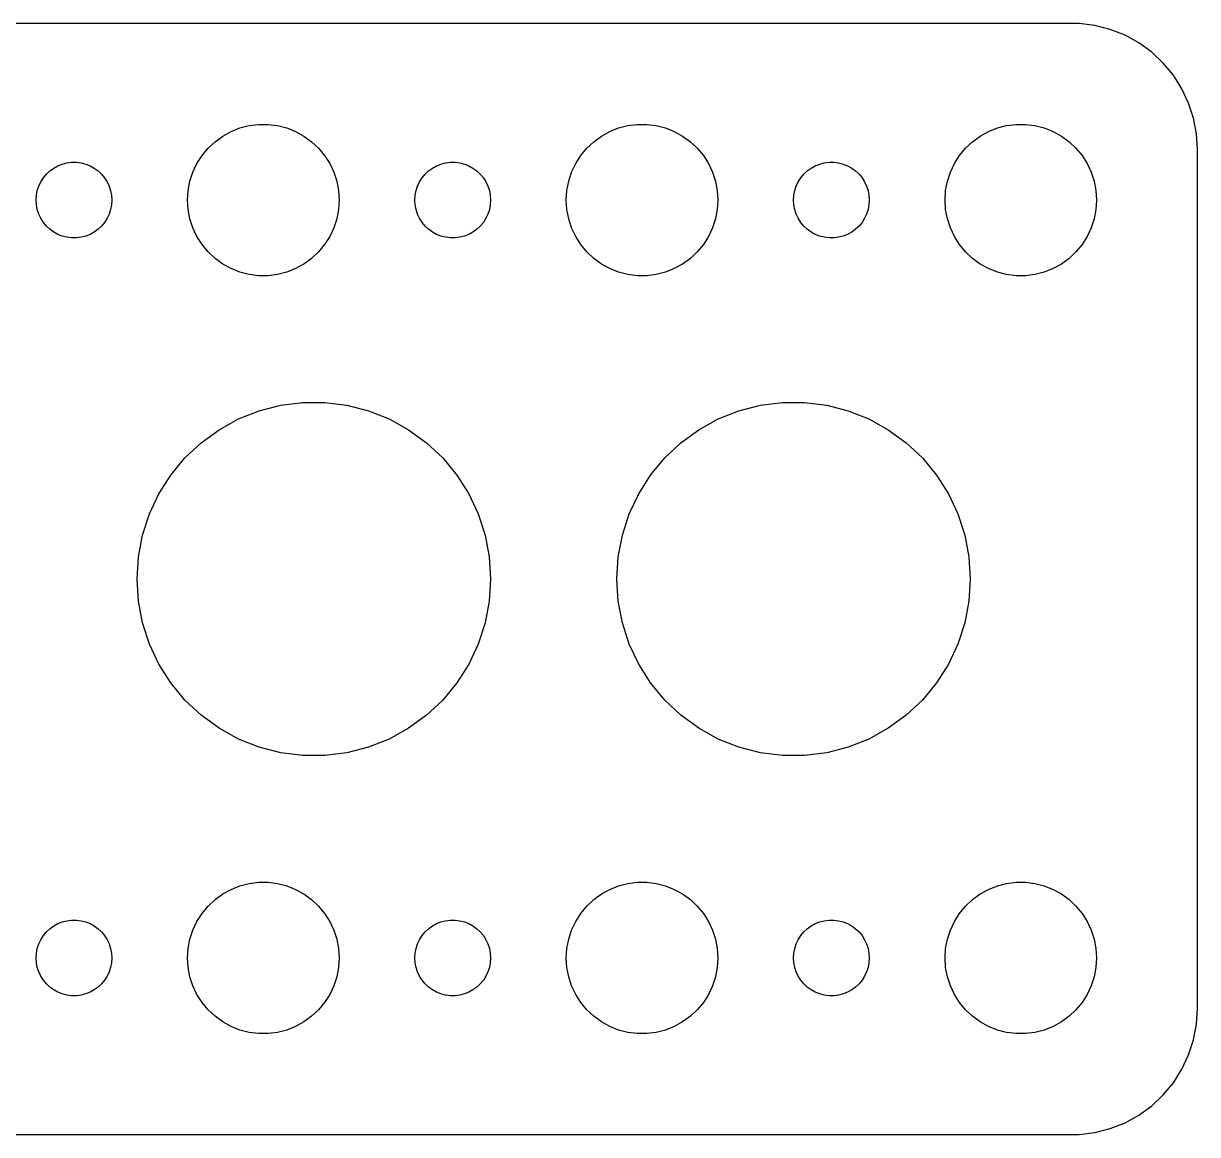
# Model space of a CAD drawing. Header units: metres. Extents: x -44.5 to 44.5, y -22 to 22.
# Drawn here: x -2 to 44.5, y -21.99 to 21.99 of the extents above; entities that cross this region are included whole.
import ezdxf

# ---------------------------------------------------------------- set-up
doc = ezdxf.new("R2010")
doc.units = ezdxf.units.M

msp = doc.modelspace()

# ---------------------------------------------------------------- linework, layer by layer
for p, q in [((39.8139, 21.9901), (-39.8139, 21.9901)), ((40.4369, 21.9114), (39.8139, 21.9901)), ((41.0451, 21.7553), (40.4369, 21.9114)), ((41.6289, 21.5241), (41.0451, 21.7553)), ((42.1791, 21.2216), (41.6289, 21.5241)), ((42.6871, 20.8526), (42.1791, 21.2216)), ((43.1448, 20.4227), (42.6871, 20.8526)), ((43.5451, 19.9389), (43.1448, 20.4227)), ((43.8815, 19.4088), (43.5451, 19.9389)), ((44.1489, 18.8406), (43.8815, 19.4088)), ((44.3429, 18.2434), (44.1489, 18.8406)), ((44.4606, 17.6267), (44.3429, 18.2434)), ((5.89252, 17.533), (6.22266, 17.7145)), ((6.22266, 17.7145), (6.57294, 17.8532)), ((6.57294, 17.8532), (6.93785, 17.9469)), ((6.93785, 17.9469), (7.31161, 17.9941)), ((7.31161, 17.9941), (7.68837, 17.9941)), ((7.68837, 17.9941), (8.06213, 17.9469)), ((8.06213, 17.9469), (8.42705, 17.8532)), ((8.42705, 17.8532), (8.77733, 17.7145)), ((8.77733, 17.7145), (9.10747, 17.533)), ((20.8925, 17.533), (21.2227, 17.7145)), ((21.2227, 17.7145), (21.5729, 17.8532)), ((21.5729, 17.8532), (21.9379, 17.9469)), ((21.9379, 17.9469), (22.3116, 17.9941)), ((22.3116, 17.9941), (22.6884, 17.9941)), ((22.6884, 17.9941), (23.0621, 17.9469)), ((23.0621, 17.9469), (23.427, 17.8532)), ((23.427, 17.8532), (23.7773, 17.7145)), ((23.7773, 17.7145), (24.1075, 17.533)), ((35.8925, 17.533), (36.2227, 17.7145)), ((36.2227, 17.7145), (36.5729, 17.8532)), ((36.5729, 17.8532), (36.9379, 17.9469)), ((36.9379, 17.9469), (37.3116, 17.9941)), ((37.3116, 17.9941), (37.6884, 17.9941)), ((37.6884, 17.9941), (38.0621, 17.9469)), ((38.0621, 17.9469), (38.427, 17.8532)), ((38.427, 17.8532), (38.7773, 17.7145)), ((38.7773, 17.7145), (39.1075, 17.533)), ((5.31308, 17.0536), (5.58772, 17.3115)), ((5.58772, 17.3115), (5.89252, 17.533)), ((9.10747, 17.533), (9.41226, 17.3115)), ((9.41226, 17.3115), (9.6869, 17.0536)), ((20.3131, 17.0536), (20.5877, 17.3115)), ((20.5877, 17.3115), (20.8925, 17.533)), ((24.1075, 17.533), (24.4123, 17.3115)), ((24.4123, 17.3115), (24.6869, 17.0536)), ((35.3131, 17.0536), (35.5877, 17.3115)), ((35.5877, 17.3115), (35.8925, 17.533)), ((39.1075, 17.533), (39.4123, 17.3115)), ((39.4123, 17.3115), (39.6869, 17.0536)), ((44.5, 17), (44.4606, 17.6267)), ((4.87108, 16.4453), (5.07294, 16.7634)), ((5.07294, 16.7634), (5.31308, 17.0536)), ((9.6869, 17.0536), (9.92705, 16.7634)), ((9.92705, 16.7634), (10.1289, 16.4453)), ((19.8711, 16.4453), (20.0729, 16.7634)), ((20.0729, 16.7634), (20.3131, 17.0536)), ((24.6869, 17.0536), (24.927, 16.7634)), ((24.927, 16.7634), (25.1289, 16.4453)), ((34.8711, 16.4453), (35.0729, 16.7634)), ((35.0729, 16.7634), (35.3131, 17.0536)), ((39.6869, 17.0536), (39.927, 16.7634)), ((39.927, 16.7634), (40.1289, 16.4453)), ((44.5, -17), (44.5, 17)), ((-0.803726, 16.2665), (-0.638657, 16.3572)), ((-0.638657, 16.3572), (-0.463516, 16.4266)), ((-0.463516, 16.4266), (-0.281067, 16.4734)), ((-0.281067, 16.4734), (-0.094177, 16.497)), ((-0.094177, 16.497), (0.094177, 16.497)), ((0.094177, 16.497), (0.281067, 16.4734)), ((0.281067, 16.4734), (0.463516, 16.4266)), ((0.463516, 16.4266), (0.638657, 16.3572)), ((0.638657, 16.3572), (0.803726, 16.2665)), ((4.71066, 16.1044), (4.87108, 16.4453)), ((10.1289, 16.4453), (10.2893, 16.1044)), ((14.1963, 16.2665), (14.3613, 16.3572)), ((14.3613, 16.3572), (14.5365, 16.4266)), ((14.5365, 16.4266), (14.7189, 16.4734)), ((14.7189, 16.4734), (14.9058, 16.497)), ((14.9058, 16.497), (15.0942, 16.497)), ((15.0942, 16.497), (15.2811, 16.4734)), ((15.2811, 16.4734), (15.4635, 16.4266)), ((15.4635, 16.4266), (15.6387, 16.3572)), ((15.6387, 16.3572), (15.8037, 16.2665)), ((19.7107, 16.1044), (19.8711, 16.4453)), ((25.1289, 16.4453), (25.2893, 16.1044)), ((29.1963, 16.2665), (29.3613, 16.3572)), ((29.3613, 16.3572), (29.5365, 16.4266)), ((29.5365, 16.4266), (29.7189, 16.4734)), ((29.7189, 16.4734), (29.9058, 16.497)), ((29.9058, 16.497), (30.0942, 16.497)), ((30.0942, 16.497), (30.2811, 16.4734)), ((30.2811, 16.4734), (30.4635, 16.4266)), ((30.4635, 16.4266), (30.6387, 16.3572)), ((30.6387, 16.3572), (30.8037, 16.2665)), ((34.7107, 16.1044), (34.8711, 16.4453)), ((40.1289, 16.4453), (40.2893, 16.1044)), ((-1.31445, 15.7226), (-1.21352, 15.8817)), ((-1.21352, 15.8817), (-1.09344, 16.0268)), ((-1.09344, 16.0268), (-0.956131, 16.1558)), ((-0.956131, 16.1558), (-0.803726, 16.2665)), ((0.803726, 16.2665), (0.956131, 16.1558)), ((0.956131, 16.1558), (1.09344, 16.0268)), ((1.09344, 16.0268), (1.21352, 15.8817)), ((1.21352, 15.8817), (1.31445, 15.7226)), ((4.59424, 15.7461), (4.71066, 16.1044)), ((10.2893, 16.1044), (10.4057, 15.7461)), ((13.6855, 15.7226), (13.7865, 15.8817)), ((13.7865, 15.8817), (13.9065, 16.0268)), ((13.9065, 16.0268), (14.0439, 16.1558)), ((14.0439, 16.1558), (14.1963, 16.2665)), ((15.8037, 16.2665), (15.9561, 16.1558)), ((15.9561, 16.1558), (16.0934, 16.0268)), ((16.0934, 16.0268), (16.2135, 15.8817)), ((16.2135, 15.8817), (16.3145, 15.7226)), ((19.5942, 15.7461), (19.7107, 16.1044)), ((25.2893, 16.1044), (25.4057, 15.7461)), ((28.6855, 15.7226), (28.7865, 15.8817)), ((28.7865, 15.8817), (28.9065, 16.0268)), ((28.9065, 16.0268), (29.0439, 16.1558)), ((29.0439, 16.1558), (29.1963, 16.2665)), ((30.8037, 16.2665), (30.9561, 16.1558)), ((30.9561, 16.1558), (31.0934, 16.0268)), ((31.0934, 16.0268), (31.2135, 15.8817)), ((31.2135, 15.8817), (31.3145, 15.7226)), ((34.5942, 15.7461), (34.7107, 16.1044)), ((40.2893, 16.1044), (40.4057, 15.7461)), ((-1.48816, 15.188), (-1.45287, 15.373)), ((-1.45287, 15.373), (-1.39465, 15.5522)), ((-1.39465, 15.5522), (-1.31445, 15.7226)), ((1.31445, 15.7226), (1.39465, 15.5522)), ((1.39465, 15.5522), (1.45287, 15.373)), ((1.45287, 15.373), (1.48816, 15.188)), ((4.5, 15), (4.52365, 15.376)), ((4.52365, 15.376), (4.59424, 15.7461)), ((10.4057, 15.7461), (10.4763, 15.376)), ((10.4763, 15.376), (10.5, 15)), ((13.5118, 15.188), (13.5471, 15.373)), ((13.5471, 15.373), (13.6053, 15.5522)), ((13.6053, 15.5522), (13.6855, 15.7226)), ((16.3145, 15.7226), (16.3947, 15.5522)), ((16.3947, 15.5522), (16.4529, 15.373)), ((16.4529, 15.373), (16.4882, 15.188)), ((19.5, 15), (19.5237, 15.376)), ((19.5237, 15.376), (19.5942, 15.7461)), ((25.4057, 15.7461), (25.4763, 15.376)), ((25.4763, 15.376), (25.5, 15)), ((28.5118, 15.188), (28.5471, 15.373)), ((28.5471, 15.373), (28.6053, 15.5522)), ((28.6053, 15.5522), (28.6855, 15.7226)), ((31.3145, 15.7226), (31.3947, 15.5522)), ((31.3947, 15.5522), (31.4529, 15.373)), ((31.4529, 15.373), (31.4882, 15.188)), ((34.5, 15), (34.5237, 15.376)), ((34.5237, 15.376), (34.5942, 15.7461)), ((40.4057, 15.7461), (40.4763, 15.376)), ((40.4763, 15.376), (40.5, 15)), ((-1.5, 15), (-1.48816, 15.188)), ((-1.48816, 14.812), (-1.5, 15)), ((1.48816, 15.188), (1.5, 15)), ((1.5, 15), (1.48816, 14.812)), ((4.52365, 14.624), (4.5, 15)), ((10.5, 15), (10.4763, 14.624)), ((13.5, 15), (13.5118, 15.188)), ((13.5118, 14.812), (13.5, 15)), ((16.4882, 15.188), (16.5, 15)), ((16.5, 15), (16.4882, 14.812)), ((19.5237, 14.624), (19.5, 15)), ((25.5, 15), (25.4763, 14.624)), ((28.5, 15), (28.5118, 15.188)), ((28.5118, 14.812), (28.5, 15)), ((31.4882, 15.188), (31.5, 15)), ((31.5, 15), (31.4882, 14.812)), ((34.5237, 14.624), (34.5, 15)), ((40.5, 15), (40.4763, 14.624)), ((-1.45287, 14.627), (-1.48816, 14.812)), ((-1.39465, 14.4478), (-1.45287, 14.627)), ((-1.31445, 14.2774), (-1.39465, 14.4478)), ((1.39465, 14.4478), (1.31445, 14.2774)), ((1.45287, 14.627), (1.39465, 14.4478)), ((1.48816, 14.812), (1.45287, 14.627)), ((4.59424, 14.2539), (4.52365, 14.624)), ((10.4763, 14.624), (10.4057, 14.2539)), ((13.5471, 14.627), (13.5118, 14.812)), ((13.6053, 14.4478), (13.5471, 14.627)), ((13.6855, 14.2774), (13.6053, 14.4478)), ((16.3947, 14.4478), (16.3145, 14.2774)), ((16.4529, 14.627), (16.3947, 14.4478)), ((16.4882, 14.812), (16.4529, 14.627)), ((19.5942, 14.2539), (19.5237, 14.624)), ((25.4763, 14.624), (25.4057, 14.2539)), ((28.5471, 14.627), (28.5118, 14.812)), ((28.6053, 14.4478), (28.5471, 14.627)), ((28.6855, 14.2774), (28.6053, 14.4478)), ((31.3947, 14.4478), (31.3145, 14.2774)), ((31.4529, 14.627), (31.3947, 14.4478)), ((31.4882, 14.812), (31.4529, 14.627)), ((34.5942, 14.2539), (34.5237, 14.624)), ((40.4763, 14.624), (40.4057, 14.2539)), ((-1.21352, 14.1183), (-1.31445, 14.2774)), ((-1.09344, 13.9732), (-1.21352, 14.1183)), ((-0.956131, 13.8442), (-1.09344, 13.9732)), ((1.09344, 13.9732), (0.956131, 13.8442)), ((1.21352, 14.1183), (1.09344, 13.9732)), ((1.31445, 14.2774), (1.21352, 14.1183)), ((4.71066, 13.8956), (4.59424, 14.2539)), ((10.4057, 14.2539), (10.2893, 13.8956)), ((13.7865, 14.1183), (13.6855, 14.2774)), ((13.9065, 13.9732), (13.7865, 14.1183)), ((14.0439, 13.8442), (13.9065, 13.9732)), ((16.0934, 13.9732), (15.9561, 13.8442)), ((16.2135, 14.1183), (16.0934, 13.9732)), ((16.3145, 14.2774), (16.2135, 14.1183)), ((19.7107, 13.8956), (19.5942, 14.2539)), ((25.4057, 14.2539), (25.2893, 13.8956)), ((28.7865, 14.1183), (28.6855, 14.2774)), ((28.9065, 13.9732), (28.7865, 14.1183)), ((29.0439, 13.8442), (28.9065, 13.9732)), ((31.0934, 13.9732), (30.9561, 13.8442)), ((31.2135, 14.1183), (31.0934, 13.9732)), ((31.3145, 14.2774), (31.2135, 14.1183)), ((34.7107, 13.8956), (34.5942, 14.2539)), ((40.4057, 14.2539), (40.2893, 13.8956)), ((-0.803726, 13.7335), (-0.956131, 13.8442)), ((-0.638657, 13.6427), (-0.803726, 13.7335)), ((-0.463516, 13.5734), (-0.638657, 13.6427)), ((-0.281067, 13.5266), (-0.463516, 13.5734)), ((-0.094177, 13.5029), (-0.281067, 13.5266)), ((0.094177, 13.5029), (-0.094177, 13.5029)), ((0.281067, 13.5266), (0.094177, 13.5029)), ((0.463516, 13.5734), (0.281067, 13.5266)), ((0.638657, 13.6427), (0.463516, 13.5734)), ((0.803726, 13.7335), (0.638657, 13.6427)), ((0.956131, 13.8442), (0.803726, 13.7335)), ((4.87108, 13.5547), (4.71066, 13.8956)), ((5.07294, 13.2366), (4.87108, 13.5547)), ((10.1289, 13.5547), (9.92705, 13.2366)), ((10.2893, 13.8956), (10.1289, 13.5547)), ((14.1963, 13.7335), (14.0439, 13.8442)), ((14.3613, 13.6427), (14.1963, 13.7335)), ((14.5365, 13.5734), (14.3613, 13.6427)), ((14.7189, 13.5266), (14.5365, 13.5734)), ((14.9058, 13.5029), (14.7189, 13.5266)), ((15.0942, 13.5029), (14.9058, 13.5029)), ((15.2811, 13.5266), (15.0942, 13.5029)), ((15.4635, 13.5734), (15.2811, 13.5266)), ((15.6387, 13.6427), (15.4635, 13.5734)), ((15.8037, 13.7335), (15.6387, 13.6427)), ((15.9561, 13.8442), (15.8037, 13.7335)), ((19.8711, 13.5547), (19.7107, 13.8956)), ((20.0729, 13.2366), (19.8711, 13.5547)), ((25.1289, 13.5547), (24.927, 13.2366)), ((25.2893, 13.8956), (25.1289, 13.5547)), ((29.1963, 13.7335), (29.0439, 13.8442)), ((29.3613, 13.6427), (29.1963, 13.7335)), ((29.5365, 13.5734), (29.3613, 13.6427)), ((29.7189, 13.5266), (29.5365, 13.5734)), ((29.9058, 13.5029), (29.7189, 13.5266)), ((30.0942, 13.5029), (29.9058, 13.5029)), ((30.2811, 13.5266), (30.0942, 13.5029)), ((30.4635, 13.5734), (30.2811, 13.5266)), ((30.6387, 13.6427), (30.4635, 13.5734)), ((30.8037, 13.7335), (30.6387, 13.6427)), ((30.9561, 13.8442), (30.8037, 13.7335)), ((34.8711, 13.5547), (34.7107, 13.8956)), ((35.0729, 13.2366), (34.8711, 13.5547)), ((40.1289, 13.5547), (39.927, 13.2366)), ((40.2893, 13.8956), (40.1289, 13.5547)), ((5.31308, 12.9464), (5.07294, 13.2366)), ((9.92705, 13.2366), (9.6869, 12.9464)), ((20.3131, 12.9464), (20.0729, 13.2366)), ((24.927, 13.2366), (24.6869, 12.9464)), ((35.3131, 12.9464), (35.0729, 13.2366)), ((39.927, 13.2366), (39.6869, 12.9464)), ((5.58772, 12.6884), (5.31308, 12.9464)), ((5.89252, 12.467), (5.58772, 12.6884)), ((9.41226, 12.6884), (9.10747, 12.467)), ((9.6869, 12.9464), (9.41226, 12.6884)), ((20.5877, 12.6884), (20.3131, 12.9464)), ((20.8925, 12.467), (20.5877, 12.6884)), ((24.4123, 12.6884), (24.1075, 12.467)), ((24.6869, 12.9464), (24.4123, 12.6884)), ((35.5877, 12.6884), (35.3131, 12.9464)), ((35.8925, 12.467), (35.5877, 12.6884)), ((39.4123, 12.6884), (39.1075, 12.467)), ((39.6869, 12.9464), (39.4123, 12.6884)), ((6.22266, 12.2855), (5.89252, 12.467)), ((6.57294, 12.1468), (6.22266, 12.2855)), ((6.93785, 12.0531), (6.57294, 12.1468)), ((8.42705, 12.1468), (8.06213, 12.0531)), ((8.77733, 12.2855), (8.42705, 12.1468)), ((9.10747, 12.467), (8.77733, 12.2855)), ((21.2227, 12.2855), (20.8925, 12.467)), ((21.5729, 12.1468), (21.2227, 12.2855)), ((21.9379, 12.0531), (21.5729, 12.1468)), ((23.427, 12.1468), (23.0621, 12.0531)), ((23.7773, 12.2855), (23.427, 12.1468)), ((24.1075, 12.467), (23.7773, 12.2855)), ((36.2227, 12.2855), (35.8925, 12.467)), ((36.5729, 12.1468), (36.2227, 12.2855)), ((36.9379, 12.0531), (36.5729, 12.1468)), ((38.427, 12.1468), (38.0621, 12.0531)), ((38.7773, 12.2855), (38.427, 12.1468)), ((39.1075, 12.467), (38.7773, 12.2855)), ((7.31161, 12.0059), (6.93785, 12.0531)), ((7.68837, 12.0059), (7.31161, 12.0059)), ((8.06213, 12.0531), (7.68837, 12.0059)), ((22.3116, 12.0059), (21.9379, 12.0531)), ((22.6884, 12.0059), (22.3116, 12.0059)), ((23.0621, 12.0531), (22.6884, 12.0059)), ((37.3116, 12.0059), (36.9379, 12.0531)), ((37.6884, 12.0059), (37.3116, 12.0059)), ((38.0621, 12.0531), (37.6884, 12.0059)), ((8.18832, 6.87601), (9.06046, 6.98618)), ((9.06046, 6.98618), (9.93953, 6.98618)), ((9.93953, 6.98618), (10.8117, 6.87601)), ((27.1883, 6.87601), (28.0605, 6.98618)), ((28.0605, 6.98618), (28.9395, 6.98618)), ((28.9395, 6.98618), (29.8117, 6.87601)), ((6.51953, 6.33379), (7.33687, 6.65739)), ((7.33687, 6.65739), (8.18832, 6.87601)), ((10.8117, 6.87601), (11.6631, 6.65739)), ((11.6631, 6.65739), (12.4805, 6.33379)), ((25.5195, 6.33379), (26.3369, 6.65739)), ((26.3369, 6.65739), (27.1883, 6.87601)), ((29.8117, 6.87601), (30.6631, 6.65739)), ((30.6631, 6.65739), (31.4805, 6.33379)), ((5.74921, 5.91029), (6.51953, 6.33379)), ((12.4805, 6.33379), (13.2508, 5.91029)), ((24.7492, 5.91029), (25.5195, 6.33379)), ((31.4805, 6.33379), (32.2508, 5.91029)), ((5.03802, 5.39359), (5.74921, 5.91029)), ((13.2508, 5.91029), (13.962, 5.39359)), ((24.038, 5.39359), (24.7492, 5.91029)), ((32.2508, 5.91029), (32.962, 5.39359)), ((4.39722, 4.79182), (5.03802, 5.39359)), ((13.962, 5.39359), (14.6028, 4.79182)), ((23.3972, 4.79182), (24.038, 5.39359)), ((32.962, 5.39359), (33.6028, 4.79182)), ((3.83687, 4.11449), (4.39722, 4.79182)), ((14.6028, 4.79182), (15.1631, 4.11449)), ((22.8369, 4.11449), (23.3972, 4.79182)), ((33.6028, 4.79182), (34.1631, 4.11449)), ((3.36584, 3.37227), (3.83687, 4.11449)), ((15.1631, 4.11449), (15.6341, 3.37227)), ((22.3658, 3.37227), (22.8369, 4.11449)), ((34.1631, 4.11449), (34.6341, 3.37227)), ((2.99156, 2.57686), (3.36584, 3.37227)), ((15.6341, 3.37227), (16.0084, 2.57686)), ((21.9916, 2.57686), (22.3658, 3.37227)), ((34.6341, 3.37227), (35.0084, 2.57686)), ((2.71991, 1.74081), (2.99156, 2.57686)), ((16.0084, 2.57686), (16.2801, 1.74081)), ((21.7199, 1.74081), (21.9916, 2.57686)), ((35.0084, 2.57686), (35.2801, 1.74081)), ((2.55519, 0.877319), (2.71991, 1.74081)), ((16.2801, 1.74081), (16.4448, 0.877319)), ((21.5552, 0.877319), (21.7199, 1.74081)), ((35.2801, 1.74081), (35.4448, 0.877319)), ((2.5, 0), (2.55519, 0.877319)), ((16.4448, 0.877319), (16.5, 0)), ((21.5, 0), (21.5552, 0.877319)), ((35.4448, 0.877319), (35.5, 0)), ((2.55519, -0.877319), (2.5, 0)), ((16.5, 0), (16.4448, -0.877319)), ((21.5552, -0.877319), (21.5, 0)), ((35.5, 0), (35.4448, -0.877319)), ((2.71991, -1.74081), (2.55519, -0.877319)), ((16.4448, -0.877319), (16.2801, -1.74081)), ((21.7199, -1.74081), (21.5552, -0.877319)), ((35.4448, -0.877319), (35.2801, -1.74081)), ((2.99156, -2.57686), (2.71991, -1.74081)), ((16.2801, -1.74081), (16.0084, -2.57686)), ((21.9916, -2.57686), (21.7199, -1.74081)), ((35.2801, -1.74081), (35.0084, -2.57686)), ((3.36584, -3.37227), (2.99156, -2.57686)), ((16.0084, -2.57686), (15.6341, -3.37227)), ((22.3658, -3.37227), (21.9916, -2.57686)), ((35.0084, -2.57686), (34.6341, -3.37227)), ((3.83687, -4.11449), (3.36584, -3.37227)), ((15.6341, -3.37227), (15.1631, -4.11449)), ((22.8369, -4.11449), (22.3658, -3.37227)), ((34.6341, -3.37227), (34.1631, -4.11449)), ((4.39722, -4.79182), (3.83687, -4.11449)), ((15.1631, -4.11449), (14.6028, -4.79182)), ((23.3972, -4.79182), (22.8369, -4.11449)), ((34.1631, -4.11449), (33.6028, -4.79182)), ((5.03802, -5.39359), (4.39722, -4.79182)), ((14.6028, -4.79182), (13.962, -5.39359)), ((24.038, -5.39359), (23.3972, -4.79182)), ((33.6028, -4.79182), (32.962, -5.39359)), ((5.74921, -5.91029), (5.03802, -5.39359)), ((13.962, -5.39359), (13.2508, -5.91029)), ((24.7492, -5.91029), (24.038, -5.39359)), ((32.962, -5.39359), (32.2508, -5.91029)), ((6.51953, -6.33379), (5.74921, -5.91029)), ((13.2508, -5.91029), (12.4805, -6.33379)), ((25.5195, -6.33379), (24.7492, -5.91029)), ((32.2508, -5.91029), (31.4805, -6.33379)), ((7.33687, -6.65739), (6.51953, -6.33379)), ((12.4805, -6.33379), (11.6631, -6.65739)), ((26.3369, -6.65739), (25.5195, -6.33379)), ((31.4805, -6.33379), (30.6631, -6.65739)), ((8.18832, -6.87601), (7.33687, -6.65739)), ((9.06046, -6.98618), (8.18832, -6.87601)), ((10.8117, -6.87601), (9.93953, -6.98618)), ((11.6631, -6.65739), (10.8117, -6.87601)), ((27.1883, -6.87601), (26.3369, -6.65739)), ((28.0605, -6.98618), (27.1883, -6.87601)), ((29.8117, -6.87601), (28.9395, -6.98618)), ((30.6631, -6.65739), (29.8117, -6.87601)), ((9.93953, -6.98618), (9.06046, -6.98618)), ((28.9395, -6.98618), (28.0605, -6.98618)), ((6.57294, -12.1468), (6.93785, -12.0531)), ((6.93785, -12.0531), (7.31161, -12.0059)), ((7.31161, -12.0059), (7.68837, -12.0059)), ((7.68837, -12.0059), (8.06213, -12.0531)), ((8.06213, -12.0531), (8.42705, -12.1468)), ((21.5729, -12.1468), (21.9379, -12.0531)), ((21.9379, -12.0531), (22.3116, -12.0059)), ((22.3116, -12.0059), (22.6884, -12.0059)), ((22.6884, -12.0059), (23.0621, -12.0531)), ((23.0621, -12.0531), (23.427, -12.1468)), ((36.5729, -12.1468), (36.9379, -12.0531)), ((36.9379, -12.0531), (37.3116, -12.0059)), ((37.3116, -12.0059), (37.6884, -12.0059)), ((37.6884, -12.0059), (38.0621, -12.0531)), ((38.0621, -12.0531), (38.427, -12.1468)), ((5.58772, -12.6884), (5.89252, -12.467)), ((5.89252, -12.467), (6.22266, -12.2855)), ((6.22266, -12.2855), (6.57294, -12.1468)), ((8.42705, -12.1468), (8.77733, -12.2855)), ((8.77733, -12.2855), (9.10747, -12.467)), ((9.10747, -12.467), (9.41226, -12.6884)), ((20.5877, -12.6884), (20.8925, -12.467)), ((20.8925, -12.467), (21.2227, -12.2855)), ((21.2227, -12.2855), (21.5729, -12.1468)), ((23.427, -12.1468), (23.7773, -12.2855)), ((23.7773, -12.2855), (24.1075, -12.467)), ((24.1075, -12.467), (24.4123, -12.6884)), ((35.5877, -12.6884), (35.8925, -12.467)), ((35.8925, -12.467), (36.2227, -12.2855)), ((36.2227, -12.2855), (36.5729, -12.1468)), ((38.427, -12.1468), (38.7773, -12.2855)), ((38.7773, -12.2855), (39.1075, -12.467)), ((39.1075, -12.467), (39.4123, -12.6884)), ((5.07294, -13.2366), (5.31308, -12.9464)), ((5.31308, -12.9464), (5.58772, -12.6884)), ((9.41226, -12.6884), (9.6869, -12.9464)), ((9.6869, -12.9464), (9.92705, -13.2366)), ((20.0729, -13.2366), (20.3131, -12.9464)), ((20.3131, -12.9464), (20.5877, -12.6884)), ((24.4123, -12.6884), (24.6869, -12.9464)), ((24.6869, -12.9464), (24.927, -13.2366)), ((35.0729, -13.2366), (35.3131, -12.9464)), ((35.3131, -12.9464), (35.5877, -12.6884)), ((39.4123, -12.6884), (39.6869, -12.9464)), ((39.6869, -12.9464), (39.927, -13.2366)), ((4.87108, -13.5547), (5.07294, -13.2366)), ((9.92705, -13.2366), (10.1289, -13.5547)), ((19.8711, -13.5547), (20.0729, -13.2366)), ((24.927, -13.2366), (25.1289, -13.5547)), ((34.8711, -13.5547), (35.0729, -13.2366)), ((39.927, -13.2366), (40.1289, -13.5547)), ((-1.09344, -13.9732), (-0.956131, -13.8442)), ((-0.956131, -13.8442), (-0.803726, -13.7335)), ((-0.803726, -13.7335), (-0.638657, -13.6427)), ((-0.638657, -13.6427), (-0.463516, -13.5734)), ((-0.463516, -13.5734), (-0.281067, -13.5266)), ((-0.281067, -13.5266), (-0.094177, -13.5029)), ((-0.094177, -13.5029), (0.094177, -13.5029)), ((0.094177, -13.5029), (0.281067, -13.5266)), ((0.281067, -13.5266), (0.463516, -13.5734)), ((0.463516, -13.5734), (0.638657, -13.6427)), ((0.638657, -13.6427), (0.803726, -13.7335)), ((0.803726, -13.7335), (0.956131, -13.8442)), ((0.956131, -13.8442), (1.09344, -13.9732)), ((4.59424, -14.2539), (4.71066, -13.8956)), ((4.71066, -13.8956), (4.87108, -13.5547)), ((10.1289, -13.5547), (10.2893, -13.8956)), ((10.2893, -13.8956), (10.4057, -14.2539)), ((13.9065, -13.9732), (14.0439, -13.8442)), ((14.0439, -13.8442), (14.1963, -13.7335)), ((14.1963, -13.7335), (14.3613, -13.6427)), ((14.3613, -13.6427), (14.5365, -13.5734)), ((14.5365, -13.5734), (14.7189, -13.5266)), ((14.7189, -13.5266), (14.9058, -13.5029)), ((14.9058, -13.5029), (15.0942, -13.5029)), ((15.0942, -13.5029), (15.2811, -13.5266)), ((15.2811, -13.5266), (15.4635, -13.5734)), ((15.4635, -13.5734), (15.6387, -13.6427)), ((15.6387, -13.6427), (15.8037, -13.7335)), ((15.8037, -13.7335), (15.9561, -13.8442)), ((15.9561, -13.8442), (16.0934, -13.9732)), ((19.5942, -14.2539), (19.7107, -13.8956)), ((19.7107, -13.8956), (19.8711, -13.5547)), ((25.1289, -13.5547), (25.2893, -13.8956)), ((25.2893, -13.8956), (25.4057, -14.2539)), ((28.9065, -13.9732), (29.0439, -13.8442)), ((29.0439, -13.8442), (29.1963, -13.7335)), ((29.1963, -13.7335), (29.3613, -13.6427)), ((29.3613, -13.6427), (29.5365, -13.5734)), ((29.5365, -13.5734), (29.7189, -13.5266)), ((29.7189, -13.5266), (29.9058, -13.5029)), ((29.9058, -13.5029), (30.0942, -13.5029)), ((30.0942, -13.5029), (30.2811, -13.5266)), ((30.2811, -13.5266), (30.4635, -13.5734)), ((30.4635, -13.5734), (30.6387, -13.6427)), ((30.6387, -13.6427), (30.8037, -13.7335)), ((30.8037, -13.7335), (30.9561, -13.8442)), ((30.9561, -13.8442), (31.0934, -13.9732)), ((34.5942, -14.2539), (34.7107, -13.8956)), ((34.7107, -13.8956), (34.8711, -13.5547)), ((40.1289, -13.5547), (40.2893, -13.8956)), ((40.2893, -13.8956), (40.4057, -14.2539)), ((-1.39465, -14.4478), (-1.31445, -14.2774)), ((-1.31445, -14.2774), (-1.21352, -14.1183)), ((-1.21352, -14.1183), (-1.09344, -13.9732)), ((1.09344, -13.9732), (1.21352, -14.1183)), ((1.21352, -14.1183), (1.31445, -14.2774)), ((1.31445, -14.2774), (1.39465, -14.4478)), ((4.52365, -14.624), (4.59424, -14.2539)), ((10.4057, -14.2539), (10.4763, -14.624)), ((13.6053, -14.4478), (13.6855, -14.2774)), ((13.6855, -14.2774), (13.7865, -14.1183)), ((13.7865, -14.1183), (13.9065, -13.9732)), ((16.0934, -13.9732), (16.2135, -14.1183)), ((16.2135, -14.1183), (16.3145, -14.2774)), ((16.3145, -14.2774), (16.3947, -14.4478)), ((19.5237, -14.624), (19.5942, -14.2539)), ((25.4057, -14.2539), (25.4763, -14.624)), ((28.6053, -14.4478), (28.6855, -14.2774)), ((28.6855, -14.2774), (28.7865, -14.1183)), ((28.7865, -14.1183), (28.9065, -13.9732)), ((31.0934, -13.9732), (31.2135, -14.1183)), ((31.2135, -14.1183), (31.3145, -14.2774)), ((31.3145, -14.2774), (31.3947, -14.4478)), ((34.5237, -14.624), (34.5942, -14.2539)), ((40.4057, -14.2539), (40.4763, -14.624)), ((-1.5, -15), (-1.48816, -14.812)), ((-1.48816, -14.812), (-1.45287, -14.627)), ((-1.45287, -14.627), (-1.39465, -14.4478)), ((1.39465, -14.4478), (1.45287, -14.627)), ((1.45287, -14.627), (1.48816, -14.812)), ((1.48816, -14.812), (1.5, -15)), ((4.5, -15), (4.52365, -14.624)), ((10.4763, -14.624), (10.5, -15)), ((13.5, -15), (13.5118, -14.812)), ((13.5118, -14.812), (13.5471, -14.627)), ((13.5471, -14.627), (13.6053, -14.4478)), ((16.3947, -14.4478), (16.4529, -14.627)), ((16.4529, -14.627), (16.4882, -14.812)), ((16.4882, -14.812), (16.5, -15)), ((19.5, -15), (19.5237, -14.624)), ((25.4763, -14.624), (25.5, -15)), ((28.5, -15), (28.5118, -14.812)), ((28.5118, -14.812), (28.5471, -14.627)), ((28.5471, -14.627), (28.6053, -14.4478)), ((31.3947, -14.4478), (31.4529, -14.627)), ((31.4529, -14.627), (31.4882, -14.812)), ((31.4882, -14.812), (31.5, -15)), ((34.5, -15), (34.5237, -14.624)), ((40.4763, -14.624), (40.5, -15)), ((-1.48816, -15.188), (-1.5, -15)), ((-1.45287, -15.373), (-1.48816, -15.188)), ((1.48816, -15.188), (1.45287, -15.373)), ((1.5, -15), (1.48816, -15.188)), ((4.52365, -15.376), (4.5, -15)), ((10.5, -15), (10.4763, -15.376)), ((13.5118, -15.188), (13.5, -15)), ((13.5471, -15.373), (13.5118, -15.188)), ((16.4882, -15.188), (16.4529, -15.373)), ((16.5, -15), (16.4882, -15.188)), ((19.5237, -15.376), (19.5, -15)), ((25.5, -15), (25.4763, -15.376)), ((28.5118, -15.188), (28.5, -15)), ((28.5471, -15.373), (28.5118, -15.188)), ((31.4882, -15.188), (31.4529, -15.373)), ((31.5, -15), (31.4882, -15.188)), ((34.5237, -15.376), (34.5, -15)), ((40.5, -15), (40.4763, -15.376)), ((-1.39465, -15.5522), (-1.45287, -15.373)), ((-1.31445, -15.7226), (-1.39465, -15.5522)), ((-1.21352, -15.8817), (-1.31445, -15.7226)), ((1.31445, -15.7226), (1.21352, -15.8817)), ((1.39465, -15.5522), (1.31445, -15.7226)), ((1.45287, -15.373), (1.39465, -15.5522)), ((4.59424, -15.7461), (4.52365, -15.376)), ((4.71066, -16.1044), (4.59424, -15.7461)), ((10.4057, -15.7461), (10.2893, -16.1044)), ((10.4763, -15.376), (10.4057, -15.7461)), ((13.6053, -15.5522), (13.5471, -15.373)), ((13.6855, -15.7226), (13.6053, -15.5522)), ((13.7865, -15.8817), (13.6855, -15.7226)), ((16.3145, -15.7226), (16.2135, -15.8817)), ((16.3947, -15.5522), (16.3145, -15.7226)), ((16.4529, -15.373), (16.3947, -15.5522)), ((19.5942, -15.7461), (19.5237, -15.376)), ((19.7107, -16.1044), (19.5942, -15.7461)), ((25.4057, -15.7461), (25.2893, -16.1044)), ((25.4763, -15.376), (25.4057, -15.7461)), ((28.6053, -15.5522), (28.5471, -15.373)), ((28.6855, -15.7226), (28.6053, -15.5522)), ((28.7865, -15.8817), (28.6855, -15.7226)), ((31.3145, -15.7226), (31.2135, -15.8817)), ((31.3947, -15.5522), (31.3145, -15.7226)), ((31.4529, -15.373), (31.3947, -15.5522)), ((34.5942, -15.7461), (34.5237, -15.376)), ((34.7107, -16.1044), (34.5942, -15.7461)), ((40.4057, -15.7461), (40.2893, -16.1044)), ((40.4763, -15.376), (40.4057, -15.7461)), ((-1.09344, -16.0268), (-1.21352, -15.8817)), ((-0.956131, -16.1558), (-1.09344, -16.0268)), ((-0.803726, -16.2665), (-0.956131, -16.1558)), ((-0.638657, -16.3572), (-0.803726, -16.2665)), ((0.803726, -16.2665), (0.638657, -16.3572)), ((0.956131, -16.1558), (0.803726, -16.2665)), ((1.09344, -16.0268), (0.956131, -16.1558)), ((1.21352, -15.8817), (1.09344, -16.0268)), ((4.87108, -16.4453), (4.71066, -16.1044)), ((10.2893, -16.1044), (10.1289, -16.4453)), ((13.9065, -16.0268), (13.7865, -15.8817)), ((14.0439, -16.1558), (13.9065, -16.0268)), ((14.1963, -16.2665), (14.0439, -16.1558)), ((14.3613, -16.3572), (14.1963, -16.2665)), ((15.8037, -16.2665), (15.6387, -16.3572)), ((15.9561, -16.1558), (15.8037, -16.2665)), ((16.0934, -16.0268), (15.9561, -16.1558)), ((16.2135, -15.8817), (16.0934, -16.0268)), ((19.8711, -16.4453), (19.7107, -16.1044)), ((25.2893, -16.1044), (25.1289, -16.4453)), ((28.9065, -16.0268), (28.7865, -15.8817)), ((29.0439, -16.1558), (28.9065, -16.0268)), ((29.1963, -16.2665), (29.0439, -16.1558)), ((29.3613, -16.3572), (29.1963, -16.2665)), ((30.8037, -16.2665), (30.6387, -16.3572)), ((30.9561, -16.1558), (30.8037, -16.2665)), ((31.0934, -16.0268), (30.9561, -16.1558)), ((31.2135, -15.8817), (31.0934, -16.0268)), ((34.8711, -16.4453), (34.7107, -16.1044)), ((40.2893, -16.1044), (40.1289, -16.4453)), ((-0.463516, -16.4266), (-0.638657, -16.3572)), ((-0.281067, -16.4734), (-0.463516, -16.4266)), ((-0.094177, -16.497), (-0.281067, -16.4734)), ((0.094177, -16.497), (-0.094177, -16.497)), ((0.281067, -16.4734), (0.094177, -16.497)), ((0.463516, -16.4266), (0.281067, -16.4734)), ((0.638657, -16.3572), (0.463516, -16.4266)), ((5.07294, -16.7634), (4.87108, -16.4453)), ((10.1289, -16.4453), (9.92705, -16.7634)), ((14.5365, -16.4266), (14.3613, -16.3572)), ((14.7189, -16.4734), (14.5365, -16.4266)), ((14.9058, -16.497), (14.7189, -16.4734)), ((15.0942, -16.497), (14.9058, -16.497)), ((15.2811, -16.4734), (15.0942, -16.497)), ((15.4635, -16.4266), (15.2811, -16.4734)), ((15.6387, -16.3572), (15.4635, -16.4266)), ((20.0729, -16.7634), (19.8711, -16.4453)), ((25.1289, -16.4453), (24.927, -16.7634)), ((29.5365, -16.4266), (29.3613, -16.3572)), ((29.7189, -16.4734), (29.5365, -16.4266)), ((29.9058, -16.497), (29.7189, -16.4734)), ((30.0942, -16.497), (29.9058, -16.497)), ((30.2811, -16.4734), (30.0942, -16.497)), ((30.4635, -16.4266), (30.2811, -16.4734)), ((30.6387, -16.3572), (30.4635, -16.4266)), ((35.0729, -16.7634), (34.8711, -16.4453)), ((40.1289, -16.4453), (39.927, -16.7634)), ((5.31308, -17.0536), (5.07294, -16.7634)), ((5.58772, -17.3115), (5.31308, -17.0536)), ((9.6869, -17.0536), (9.41226, -17.3115)), ((9.92705, -16.7634), (9.6869, -17.0536)), ((20.3131, -17.0536), (20.0729, -16.7634)), ((20.5877, -17.3115), (20.3131, -17.0536)), ((24.6869, -17.0536), (24.4123, -17.3115)), ((24.927, -16.7634), (24.6869, -17.0536)), ((35.3131, -17.0536), (35.0729, -16.7634)), ((35.5877, -17.3115), (35.3131, -17.0536)), ((39.6869, -17.0536), (39.4123, -17.3115)), ((39.927, -16.7634), (39.6869, -17.0536)), ((44.4606, -17.6267), (44.5, -17)), ((5.89252, -17.533), (5.58772, -17.3115)), ((6.22266, -17.7145), (5.89252, -17.533)), ((9.10747, -17.533), (8.77733, -17.7145)), ((9.41226, -17.3115), (9.10747, -17.533)), ((20.8925, -17.533), (20.5877, -17.3115)), ((21.2227, -17.7145), (20.8925, -17.533)), ((24.1075, -17.533), (23.7773, -17.7145)), ((24.4123, -17.3115), (24.1075, -17.533)), ((35.8925, -17.533), (35.5877, -17.3115)), ((36.2227, -17.7145), (35.8925, -17.533)), ((39.1075, -17.533), (38.7773, -17.7145)), ((39.4123, -17.3115), (39.1075, -17.533)), ((44.3429, -18.2434), (44.4606, -17.6267)), ((6.57294, -17.8532), (6.22266, -17.7145)), ((6.93785, -17.9469), (6.57294, -17.8532)), ((7.31161, -17.9941), (6.93785, -17.9469)), ((7.68837, -17.9941), (7.31161, -17.9941)), ((8.06213, -17.9469), (7.68837, -17.9941)), ((8.42705, -17.8532), (8.06213, -17.9469)), ((8.77733, -17.7145), (8.42705, -17.8532)), ((21.5729, -17.8532), (21.2227, -17.7145)), ((21.9379, -17.9469), (21.5729, -17.8532)), ((22.3116, -17.9941), (21.9379, -17.9469)), ((22.6884, -17.9941), (22.3116, -17.9941)), ((23.0621, -17.9469), (22.6884, -17.9941)), ((23.427, -17.8532), (23.0621, -17.9469)), ((23.7773, -17.7145), (23.427, -17.8532)), ((36.5729, -17.8532), (36.2227, -17.7145)), ((36.9379, -17.9469), (36.5729, -17.8532)), ((37.3116, -17.9941), (36.9379, -17.9469)), ((37.6884, -17.9941), (37.3116, -17.9941)), ((38.0621, -17.9469), (37.6884, -17.9941)), ((38.427, -17.8532), (38.0621, -17.9469)), ((38.7773, -17.7145), (38.427, -17.8532)), ((44.1489, -18.8406), (44.3429, -18.2434)), ((43.8815, -19.4088), (44.1489, -18.8406)), ((43.5451, -19.9389), (43.8815, -19.4088)), ((43.1448, -20.4227), (43.5451, -19.9389)), ((42.6871, -20.8526), (43.1448, -20.4227)), ((42.1791, -21.2216), (42.6871, -20.8526)), ((41.6289, -21.5241), (42.1791, -21.2216)), ((40.4369, -21.9114), (41.0451, -21.7553)), ((41.0451, -21.7553), (41.6289, -21.5241)), ((-39.8139, -21.9901), (39.8139, -21.9901)), ((39.8139, -21.9901), (40.4369, -21.9114))]:
    msp.add_line(p, q)

doc.saveas('drawing.dxf')
